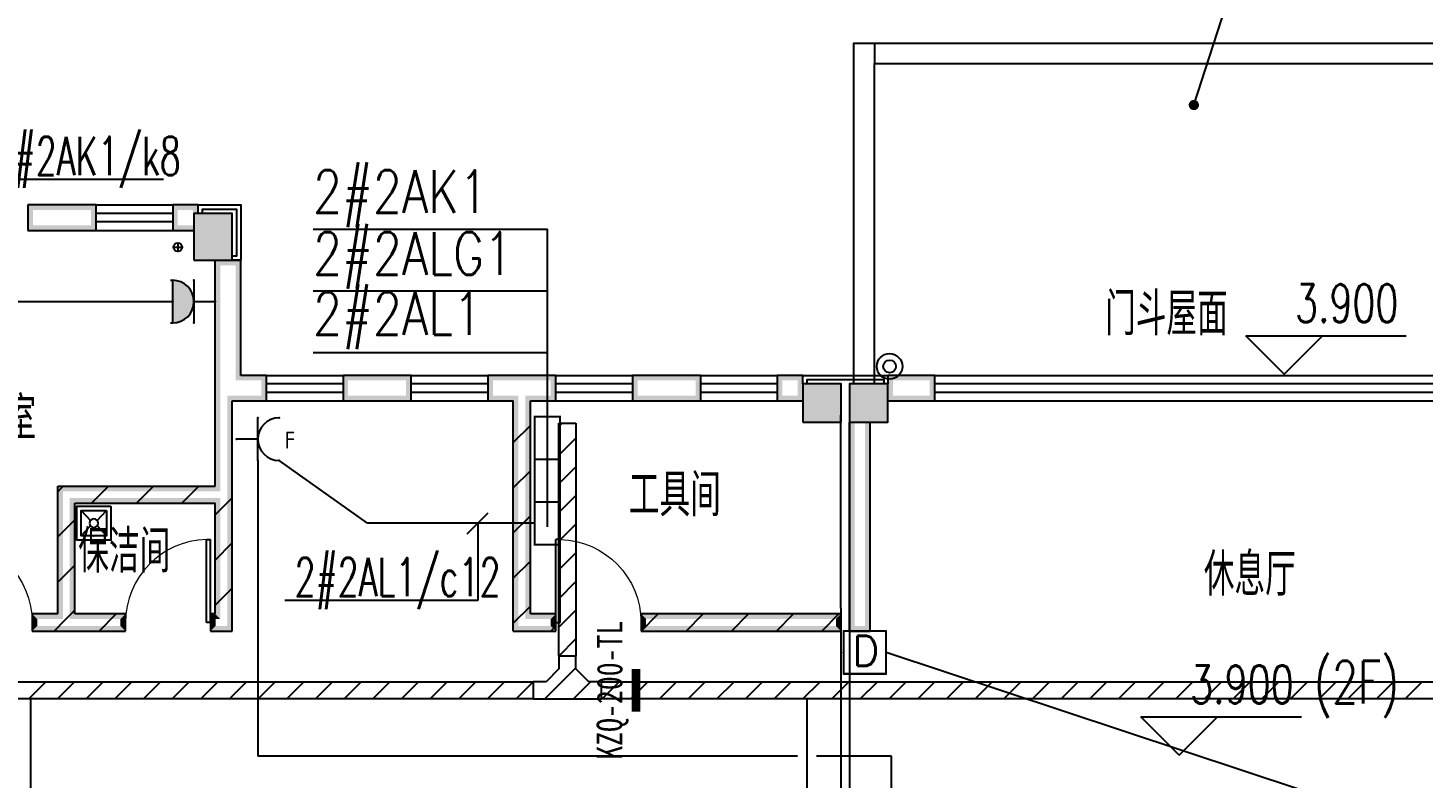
# Model space of a CAD drawing. Extents: x 101023 to 279373, y -114511 to 293844.
# Drawn here: x 171530 to 187914, y 139963 to 148766 of the extents above; entities that cross this region are included whole.
import ezdxf
from ezdxf.enums import TextEntityAlignment as Align

# ---------------------------------------------------------------- set-up
doc = ezdxf.new("R2010")
doc.units = 0
doc.header["$LTSCALE"] = 1000
doc.header["$MEASUREMENT"] = 0
for name, color, linetype in [('A-WALL-PATT', 252, 'Continuous'), ('BZ', 7, 'Continuous'), ('CABLETRAY', 3, 'Continuous'), ('COLUMN', 2, 'Continuous'), ('DIM-照明', 3, 'Continuous'), ('DIM_ELEV', 3, 'Continuous'), ('DIM_LEAD', 3, 'Continuous'), ('EQUIP-插座', 3, 'Continuous'), ('EQUIP-消防', 3, 'Continuous'), ('EQUIP-箱柜', 3, 'Continuous'), ('PUB_HATCH', 8, 'Continuous'), ('PUB_TEXT', 7, 'Continuous'), ('PUB_WALL', 2, 'Continuous'), ('STAIR', 2, 'Continuous'), ('TEL_HATCH', 8, 'Continuous'), ('WALL', 2, 'Continuous'), ('WINDOW', 2, 'Continuous'), ('WIRE-照明', 6, 'Continuous'), ('厨卫', 252, 'Continuous'), ('抗震支吊架', 2, 'Continuous'), ('排水', 153, 'Continuous'), ('看线', 30, 'Continuous')]:
    doc.layers.add(name, color=color, linetype=linetype)
doc.styles.add('_TCH_DIM', font='simplex.shx', dxfattribs={"bigfont": 'gbcbig.shx'})
doc.styles.add('_TEL_ATTDEF', font='gbenor', dxfattribs={"bigfont": 'gbcbig'})
doc.styles.add('_TEL_DIM', font='simplex.shx', dxfattribs={"width": 0.8, "height": 3.5, "bigfont": 'gbcbig.shx'})
doc.styles.add('kzcad', font='', dxfattribs={"width": 0.8})
doc.styles.get("Standard").update_dxf_attribs({"font": 'simplex.shx', "width": 0.8, "bigfont": 'gbcbig.shx'})
doc.styles.get('kzcad').set_extended_font_data('SimSun')
pattern_1 = [(45, (-906447.23, -635367.28), (-265.16515, 265.16515), [])]

# ---------------------------------------------------------------- blocks, each defined once
blk = doc.blocks.new('$equip$00002755')
for p, q in [((0.5, 0.5), (-0.5, 0.5)), ((-0.5, 0.5), (-0.5, -0.5)), ((0.5, -0.5), (0.5, 0.5)), ((-0.5, -0.5), (0.5, -0.5))]:
    blk.add_line(p, q)
at = {"const_width": 0.04}
blk.add_lwpolyline([(-0.5, 0.5), (0.5, 0.5), (0.5, -0.5), (-0.5, -0.5), (-0.5, 0.5), (0.5, 0.5)], dxfattribs=at)
for p in [(0, 0.5), (-0.5, 0), (0.5, 0), (-0.027, -0.5)]:
    blk.add_point(p)
at = {"color": 7}
blk.add_attdef('$TEXT$', text='', height=0.4, dxfattribs=at).set_placement((0.026, -0.008), align=Align.MIDDLE_CENTER)
at = {"color": 7, "flags": 1}
for tag, height, p in [('A', 0.00002, (0, 0)), ('B', 0.4, (0.755, -0.254))]:
    blk.add_attdef(tag, text='', height=height, dxfattribs=at).set_placement(p, align=Align.MIDDLE_CENTER)
blk = doc.blocks.new('$equip$00002810')
for p, q in [((0.5, 0.5), (-0.5, 0.5)), ((0, 0.5), (0, 0))]:
    blk.add_line(p, q)
blk.add_arc((0, 1), 0.5, 180, 0)
for p in [(-0.5, 1), (0.5, 1), (-0.5, 0.5), (0.5, 0.5), (0, 0)]:
    blk.add_point(p)
at = {"color": 7, "style": '_TEL_DIM'}
blk.add_attdef('$TEXT$', text='', height=0.4, dxfattribs=at).set_placement((0.023, 1.257), align=Align.MIDDLE_CENTER)
at = {"color": 7, "style": '_TEL_DIM', "flags": 1}
for tag in ['A', 'REMARK']:
    blk.add_attdef(tag, text='', height=0.000025, dxfattribs=at).set_placement((0, 0), align=Align.MIDDLE_CENTER)
blk = doc.blocks.new('$equip$00001237')
for p, q in [((-0.5, 1.05), (-0.5, 1)), ((-0.5, 1), (0.5, 1)), ((0.5, 1.05), (0.5, 1)), ((0.5, 0.5), (-0.5, 0.5)), ((0, 0.5), (0, 0))]:
    blk.add_line(p, q)
blk.add_arc((0, 1), 0.5, 180, 0)
for p in [(0, 1), (-0.5, 0.5), (0.5, 0.5), (0, 0)]:
    blk.add_point(p)
for points in [[(0.433, 0.75), (-0.433, 0.75), (0.5, 1), (-0.5, 1)], [(0.25, 0.567), (-0.25, 0.567), (0.433, 0.75), (-0.433, 0.75)], [(0, 0.5), (0, 0.5), (0.25, 0.567), (-0.25, 0.567)]]:
    blk.add_solid(points)
at = {"flags": 9}
blk.add_attdef('A', (0, 0), '', height=0.00002, dxfattribs=at)
blk = doc.blocks.new('$lvtry$00000191')
for p, q in [((-150, -150), (-39, -269)), ((39, -269), (150, -150)), ((-150, -450), (-39, -331)), ((39, -331), (150, -450))]:
    blk.add_line(p, q)
for points in [[(200, -500), (200, -100), (-200, -100), (-200, -500)], [(150, -450), (150, -150), (-150, -150), (-150, -450)]]:
    blk.add_lwpolyline(points, close=True)
blk.add_circle((0, -300), 50)
blk.add_point((0, -150))
blk = doc.blocks.new('ng')
at = {"layer": '排水'}
for p, q in [((346041, 781408), (346041, 781308)), ((345991, 781358), (346091, 781358))]:
    blk.add_line(p, q, dxfattribs=at)
blk.add_circle((346041, 781358), 50, dxfattribs=at)
blk = doc.blocks.new('雨水管')
at = {"layer": '排水'}
blk.add_blockref('ng', (628577, -46811), dxfattribs=at)
blk = doc.blocks.new('np')
at = {"layer": '排水'}
for radius in [150, 75]:
    blk.add_circle((345955, 781714), radius, dxfattribs=at)
blk = doc.blocks.new('$DorLib2D$00000001')
for p, q in [((0.45, 0.975), (0.5, 0.975)), ((0.45, 0), (0.45, 0.975)), ((0.5, 0), (0.5, 0.975)), ((0.5, 0), (0.45, 0))]:
    blk.add_line(p, q)
at = {"lineweight": 13}
blk.add_arc((0.475, 0), 0.975, 91.4693, 180, dxfattribs=at)
blk = doc.blocks.new('$WINLIB2D$00000001')
at = {"color": 0}
for points in [[(-0.5, 0.5), (-0.5, -0.5)], [(-0.5, 0.5), (0.5, 0.5)], [(0.5, -0.5), (0.5, 0.5)], [(0.5, 0.1667), (-0.5, 0.1667)], [(0.5, -0.1667), (-0.5, -0.1667)], [(-0.5, -0.5), (0.5, -0.5)]]:
    blk.add_lwpolyline(points, dxfattribs=at)
blk = doc.blocks.new('_FZH')
blk.add_lwpolyline([(-0.5, -0.5), (0.5, -0.5), (0.5, 0.5), (-0.5, 0.5)], close=True)
at = {"layer": 'PUB_HATCH'}
blk.add_solid([(-0.5, -0.5), (0.5, -0.5), (-0.5, 0.5), (0.5, 0.5)], dxfattribs=at)
blk = doc.blocks.new('A$C54854E18')
at = {"layer": 'A-WALL-PATT'}
h = blk.add_hatch(dxfattribs=at)
h.set_pattern_fill('普通砖', color=256, scale=150, style=0)
h.set_pattern_definition(pattern_1)
h.paths.add_polyline_path([(60950, 94405.5), (61150, 94605.5), (61150, 97105.5), (61050, 97205.5), (60950, 97105.5)])
h = blk.add_hatch(dxfattribs=at)
h.set_pattern_fill('普通砖', color=256, scale=150, style=0)
h.set_pattern_definition(pattern_1)
h.paths.add_polyline_path([(55600, 96105.5), (55800, 95905.5), (57450, 95905.5), (57510, 95965.5), (57516.7, 96005.5), (57510, 96045.5), (57450, 96105.5)])
h = blk.add_hatch(dxfattribs=at)
h.set_pattern_fill('普通砖', color=256, scale=150, style=0)
h.set_pattern_definition(pattern_1)
h.paths.add_polyline_path([(55700, 94538.9), (55740, 94545.5), (55800, 94605.5), (55800, 95905.5), (55600, 96105.5), (55600, 94605.5), (55660, 94545.5)])
h = blk.add_hatch(dxfattribs=at)
h.set_pattern_fill('普通砖', color=256, scale=150, style=0)
h.set_pattern_definition(pattern_1)
h.paths.add_polyline_path([(57450, 94605.5), (57650, 94405.5), (57650, 96005.5), (57516.7, 96005.5), (57510, 95965.5), (57450, 95905.5)])
h = blk.add_hatch(dxfattribs=at)
h.set_pattern_fill('普通砖', color=256, scale=150, style=0)
h.set_pattern_definition(pattern_1)
h.paths.add_polyline_path([(55660, 94545.5), (55600, 94605.5), (55300, 94605.5), (55300, 94405.5), (55700, 94405.5), (55700, 94538.9)])
h = blk.add_hatch(dxfattribs=at)
h.set_pattern_fill('普通砖', color=256, scale=150, style=0)
h.set_pattern_definition(pattern_1)
h.paths.add_polyline_path([(55700, 94538.9), (55700, 94405.5), (56395.1, 94405.5), (56395.1, 94605.5), (55800, 94605.5), (55740, 94545.5)])
h = blk.add_hatch(dxfattribs=at)
h.set_pattern_fill('普通砖', color=256, scale=150, style=0)
h.set_pattern_definition(pattern_1)
h.paths.add_polyline_path([(57650, 94405.5), (57450, 94605.5), (57395.1, 94605.5), (57395.1, 94405.5)])
h = blk.add_hatch(dxfattribs=at)
h.set_pattern_fill('普通砖', color=256, scale=150, style=0)
h.set_pattern_definition(pattern_1)
h.paths.add_polyline_path([(61150, 94605.5), (60950, 94405.5), (61450.2, 94405.5), (61450.2, 94605.5)])
h = blk.add_hatch(dxfattribs=at)
h.set_pattern_fill('普通砖', color=256, scale=150, style=0)
h.set_pattern_definition(pattern_1)
h.paths.add_polyline_path([(64798, 94605.5), (62450.2, 94605.5), (62450.2, 94405.5), (64798, 94405.5)])
at = {"layer": 'PUB_WALL'}
for points in [[(56050, 99405.5), (55250, 99405.5), (55310, 99345.5), (55990, 99345.5)], [(55250, 99405.5), (55250, 99105.5), (55310, 99165.5), (55310, 99345.5)], [(56050, 99105.5), (56050, 99405.5), (55990, 99345.5), (55990, 99165.5)], [(57250, 99405.5), (56950, 99405.5), (57010, 99345.5), (57190, 99345.5)], [(56950, 99405.5), (56950, 99105.5), (57010, 99165.5), (57010, 99345.5)], [(57200, 99155.5), (57200, 99305.5), (57250, 99305.5), (57250, 99405.5), (57190, 99345.5), (57190, 99165.5)], [(57650, 99305.5), (57200, 99305.5), (57260, 99245.5), (57590, 99245.5)], [(57200, 99305.5), (57200, 98755.5), (57260, 98815.5), (57260, 99245.5)], [(57650, 98755.5), (57650, 99305.5), (57590, 99245.5), (57590, 98815.5)], [(55250, 99105.5), (56050, 99105.5), (55990, 99165.5), (55310, 99165.5)], [(57200, 99105.5), (57200, 99155.5), (57190, 99165.5), (57010, 99165.5), (56950, 99105.5)], [(57200, 98755.5), (57650, 98755.5), (57590, 98815.5), (57260, 98815.5)], [(57450, 97305.5), (57510, 97305.5), (57510, 98755.5), (57450, 98755.5)], [(57450, 98755.5), (57450, 98695.5), (57750, 98695.5), (57750, 98755.5)], [(57750, 97405.5), (57750, 98755.5), (57690, 98755.5), (57690, 97345.5)], [(58050, 97405.5), (57750, 97405.5), (57690, 97345.5), (57990, 97345.5)], [(58050, 97105.5), (58050, 97405.5), (57990, 97345.5), (57990, 97165.5)], [(59750, 97405.5), (58950, 97405.5), (59010, 97345.5), (59690, 97345.5)], [(58950, 97405.5), (58950, 97105.5), (59010, 97165.5), (59010, 97345.5)], [(59750, 97105.5), (59750, 97405.5), (59690, 97345.5), (59690, 97165.5)], [(61050, 97405.5), (60650, 97405.5), (60710, 97345.5), (61050, 97345.5)], [(60650, 97405.5), (60650, 97105.5), (60710, 97165.5), (60710, 97345.5)], [(61450.5, 97405.5), (61050, 97405.5), (61050, 97345.5), (61390.5, 97345.5)], [(61450.5, 97105.5), (61450.5, 97405.5), (61390.5, 97345.5), (61390.5, 97165.5)], [(63150.5, 97405.5), (62350.5, 97405.5), (62410.5, 97345.5), (63090.5, 97345.5)], [(62350.5, 97405.5), (62350.5, 97105.5), (62410.5, 97165.5), (62410.5, 97345.5)], [(63150.5, 97105.5), (63150.5, 97405.5), (63090.5, 97345.5), (63090.5, 97165.5)], [(64349.9, 97405.5), (64050.5, 97405.5), (64110.5, 97345.5), (64289.9, 97345.5)], [(64050.5, 97405.5), (64050.5, 97105.5), (64110.5, 97165.5), (64110.5, 97345.5)], [(64349.9, 97105.5), (64349.9, 97405.5), (64289.9, 97345.5), (64289.9, 97165.5)], [(65900, 97405.5), (65350, 97405.5), (65410, 97345.5), (65840, 97345.5)], [(65350, 97405.5), (65350, 97105.5), (65410, 97165.5), (65410, 97345.5)], [(65900, 97105.5), (65900, 97405.5), (65840, 97345.5), (65840, 97165.5)], [(57450, 96105.5), (57450, 97305.5), (57510, 97305.5), (57510, 96045.5)], [(57650, 96005.5), (57650, 97105.5), (57590, 97165.5), (57590, 96005.5)], [(57650, 97105.5), (58050, 97105.5), (57990, 97165.5), (57590, 97165.5)], [(58950, 97105.5), (59750, 97105.5), (59690, 97165.5), (59010, 97165.5)], [(60650, 97105.5), (60950, 97105.5), (61010, 97165.5), (60710, 97165.5)], [(60950, 94405.5), (60950, 97105.5), (61010, 97165.5), (61010, 94465.5)], [(61150, 94605.5), (61150, 97105.5), (61090, 97165.5), (61090, 94545.5)], [(61150, 97105.5), (61450.5, 97105.5), (61390.5, 97165.5), (61090, 97165.5)], [(62350.5, 97105.5), (63150.5, 97105.5), (63090.5, 97165.5), (62410.5, 97165.5)], [(64050.5, 97105.5), (64349.9, 97105.5), (64289.9, 97165.5), (64110.5, 97165.5)], [(64799.9, 97305.5), (64349.9, 97305.5), (64409.9, 97245.5), (64739.9, 97245.5)], [(64349.9, 97305.5), (64349.9, 96855.5), (64409.9, 96915.5), (64409.9, 97245.5)], [(64799.9, 96855.5), (64799.9, 97305.5), (64739.9, 97245.5), (64739.9, 96915.5)], [(65350, 97305.5), (64900, 97305.5), (64960, 97245.5), (65290, 97245.5)], [(64900, 97305.5), (64900, 96855.5), (64960, 96915.5), (64960, 97245.5)], [(65350, 96855.5), (65350, 97305.5), (65290, 97245.5), (65290, 96915.5)], [(65350, 97105.5), (65900, 97105.5), (65840, 97165.5), (65410, 97165.5)], [(64349.9, 96855.5), (64799.9, 96855.5), (64739.9, 96915.5), (64409.9, 96915.5)], [(64900, 96855.5), (65350, 96855.5), (65290, 96915.5), (64960, 96915.5)], [(64960, 96855.5), (64900, 96855.5), (64900, 94405.5), (64960, 94405.5)], [(65140, 96855.5), (65080, 96855.5), (65080, 94405.5), (65140, 94405.5)], [(55600, 96105.5), (57450, 96105.5), (57510, 96045.5), (55660, 96045.5)], [(55600, 94605.5), (55600, 96105.5), (55660, 96045.5), (55660, 94545.5)], [(55800, 95905.5), (57450, 95905.5), (57510, 95965.5), (55740, 95965.5)], [(55800, 94605.5), (55800, 95905.5), (55740, 95965.5), (55740, 94545.5)], [(57450, 94605.5), (57450, 95905.5), (57510, 95965.5), (57510, 94545.5)], [(57650, 94405.5), (57650, 96005.5), (57590, 96005.5), (57590, 94465.5)], [(55600, 94605.5), (55300, 94605.5), (55360, 94545.5), (55660, 94545.5)], [(55300, 94605.5), (55300, 94405.5), (55360, 94465.5), (55360, 94545.5)], [(56395.1, 94605.5), (55800, 94605.5), (55740, 94545.5), (56335.1, 94545.5)], [(56395.1, 94405.5), (56395.1, 94605.5), (56335.1, 94545.5), (56335.1, 94465.5)], [(57450, 94605.5), (57395.1, 94605.5), (57455.1, 94545.5), (57510, 94545.5)], [(57395.1, 94605.5), (57395.1, 94405.5), (57455.1, 94465.5), (57455.1, 94545.5)], [(61450.2, 94605.5), (61150, 94605.5), (61090, 94545.5), (61390.2, 94545.5)], [(61450.2, 94405.5), (61450.2, 94605.5), (61390.2, 94545.5), (61390.2, 94465.5)], [(64798, 94605.5), (62450.2, 94605.5), (62510.2, 94545.5), (64738, 94545.5)], [(62450.2, 94605.5), (62450.2, 94405.5), (62510.2, 94465.5), (62510.2, 94545.5)], [(64798, 94405.5), (64798, 94605.5), (64738, 94545.5), (64738, 94465.5)], [(55300, 94405.5), (55700, 94405.5), (55700, 94465.5), (55360, 94465.5)], [(55700, 94405.5), (56395.1, 94405.5), (56335.1, 94465.5), (55700, 94465.5)], [(57395.1, 94405.5), (57650, 94405.5), (57590, 94465.5), (57455.1, 94465.5)], [(60950, 94405.5), (61450.2, 94405.5), (61390.2, 94465.5), (61010, 94465.5)], [(62450.2, 94405.5), (64798, 94405.5), (64738, 94465.5), (62510.2, 94465.5)], [(64900, 94405.5), (65140, 94405.5), (65140, 94465.5), (64900, 94465.5)]]:
    blk.add_hatch(color=256, dxfattribs=at).paths.add_polyline_path(points)
for points in [[(64949.9, 97305.5), (64950, 101305.5), (72990, 101305.5), (72990, 97305.5)], [(65189.9, 97305.5), (65190, 101065.5), (72750, 101065.5), (72750, 97305.5)], [(57250, 99305.5), (57250, 99405.5), (57750, 99405.5), (57750, 98755.5), (57650, 98755.5)], [(57300, 99305.5), (57300, 99355.5), (57700, 99355.5), (57700, 98805.5), (57650, 98805.5)], [(64349.9, 97305.5), (64349.9, 97405.5), (65350, 97405.5), (65350, 97305.5)], [(64399.9, 97305.5), (64399.9, 97355.5), (65300, 97355.5), (65300, 97305.5)]]:
    blk.add_lwpolyline(points)
at = {"layer": 'DIM_ELEV'}
for p, q in [((70001.1, 97421.1), (69551.1, 97871.1)), ((69551.1, 97871.1), (71434.6, 97871.1)), ((70001.1, 97421.1), (70451.1, 97871.1)), ((68770.8, 92948), (68320.8, 93398)), ((68320.8, 93398), (70204.3, 93398)), ((68770.8, 92948), (69220.8, 93398))]:
    blk.add_line(p, q, dxfattribs=at)
at = {"layer": 'DIM_LEAD'}
blk.add_line((68942.2, 100578.2), (69507.4, 102329.5), dxfattribs=at)
at = {"layer": 'DIM_LEAD', "const_width": 60}
blk.add_lwpolyline([(68933, 100549.6, 1), (68951.4, 100606.7, 1)], format="xyb", close=True, dxfattribs=at)
at = {"layer": 'WALL'}
for p, q in [((56050, 99405.5), (55250, 99405.5)), ((55250, 99405.5), (55250, 99105.5)), ((56050, 99105.5), (56050, 99405.5)), ((57250, 99405.5), (56950, 99405.5)), ((56950, 99405.5), (56950, 99105.5)), ((57250, 99305.5), (57250, 99405.5)), ((55250, 99105.5), (56050, 99105.5)), ((56950, 99105.5), (57200, 99105.5)), ((57450, 97305.5), (57450, 98755.5)), ((57650, 98755.5), (57750, 98755.5)), ((57750, 97405.5), (57750, 98755.5)), ((58050, 97405.5), (57750, 97405.5)), ((58050, 97105.5), (58050, 97405.5)), ((59750, 97405.5), (58950, 97405.5)), ((58950, 97405.5), (58950, 97105.5)), ((59750, 97105.5), (59750, 97405.5)), ((61050, 97405.5), (60650, 97405.5)), ((60650, 97405.5), (60650, 97105.5)), ((61450.5, 97405.5), (61050, 97405.5)), ((61450.5, 97105.5), (61450.5, 97405.5)), ((63150.5, 97405.5), (62350.5, 97405.5)), ((62350.5, 97405.5), (62350.5, 97105.5)), ((63150.5, 97105.5), (63150.5, 97405.5)), ((64349.9, 97405.5), (64050.5, 97405.5)), ((64050.5, 97405.5), (64050.5, 97105.5)), ((64349.9, 97305.5), (64349.9, 97405.5)), ((65900, 97405.5), (65350, 97405.5)), ((65350, 97405.5), (65350, 97305.5)), ((65900, 97105.5), (65900, 97405.5)), ((57450, 96105.5), (57450, 97305.5)), ((57650, 96005.5), (57650, 97105.5)), ((57650, 97105.5), (58050, 97105.5)), ((58950, 97105.5), (59750, 97105.5)), ((60650, 97105.5), (60950, 97105.5)), ((60950, 94405.5), (60950, 97105.5)), ((61150, 94605.5), (61150, 97105.5)), ((61150, 97105.5), (61450.5, 97105.5)), ((62350.5, 97105.5), (63150.5, 97105.5)), ((64050.5, 97105.5), (64349.9, 97105.5)), ((65350, 97105.5), (65900, 97105.5)), ((64900, 94405.5), (64900, 96855.5)), ((65140, 94405.5), (65140, 96855.5)), ((55600, 96105.5), (57450, 96105.5)), ((55600, 94605.5), (55600, 96105.5)), ((55800, 95905.5), (57450, 95905.5)), ((55800, 94605.5), (55800, 95905.5)), ((57450, 94605.5), (57450, 95905.5)), ((57650, 94405.5), (57650, 96005.5)), ((55600, 94605.5), (55300, 94605.5)), ((55300, 94605.5), (55300, 94405.5)), ((56395.1, 94605.5), (55800, 94605.5)), ((56395.1, 94405.5), (56395.1, 94605.5)), ((57450, 94605.5), (57395.1, 94605.5)), ((57395.1, 94605.5), (57395.1, 94405.5)), ((61450.2, 94605.5), (61150, 94605.5)), ((61450.2, 94405.5), (61450.2, 94605.5)), ((64798, 94605.5), (62450.2, 94605.5)), ((62450.2, 94605.5), (62450.2, 94405.5)), ((64798, 94405.5), (64798, 94605.5)), ((55300, 94405.5), (55700, 94405.5)), ((55700, 94405.5), (56395.1, 94405.5)), ((57395.1, 94405.5), (57650, 94405.5)), ((60950, 94405.5), (61450.2, 94405.5)), ((62450.2, 94405.5), (64798, 94405.5)), ((64900, 94405.5), (65140, 94405.5))]:
    blk.add_line(p, q, dxfattribs=at)
at = {"layer": 'WINDOW'}
for points in [[(64949.9, 101305.5), (64949.9, 101305.5), (72989.9, 101305.5), (72989.9, 101305.5)], [(65189.9, 101305.5), (65189.9, 101065.5), (72749.9, 101065.5), (72749.9, 101305.5)]]:
    blk.add_lwpolyline(points, dxfattribs=at)
at = {"layer": '看线'}
for p, q in [((64799.9, 92405), (64798, 96940.3)), ((64899.9, 96940.3), (64899.9, 92405))]:
    blk.add_line(p, q, dxfattribs=at)
blk.add_blockref('雨水管', (-917608.2, -635636.5))
at = {"layer": 'COLUMN', "xscale": 449.9999995146645, "rotation": 359.9999999772178}
for p, yscale, zscale in [((57425, 99030.5), 550.0000001053559, 550.0000001053559), ((64574.9, 97080.5), 450.0000003768364, 450.0000003768364), ((65125, 97080.5), 450.0000003768364, 450.0000003768364)]:
    blk.add_blockref('_FZH', p, dxfattribs=dict(at, yscale=yscale, zscale=zscale))
at = {"layer": 'WINDOW', "yscale": 300}
for p, xscale, zscale, rotation in [((56500, 99255.5), -900, 900, 179.9999999999118), ((58500, 97255.5), -900, 900, 180), ((60200, 97255.5), -900, 900, 180), ((61900.5, 97255.5), -900, 900, 180), ((63600.5, 97255.5), -900, 900, 180), ((69300, 97255.5), -6800, 6800, 179.999999999798)]:
    blk.add_blockref('$WINLIB2D$00000001', p, dxfattribs=dict(at, xscale=xscale, zscale=zscale, rotation=rotation))
at = {"layer": 'WINDOW', "yscale": 1000}
for p, xscale, zscale in [((54800, 94505.5), -1000, -1000), ((56895.1, 94505.5), 1000, 1000), ((61950.2, 94505.5), -1000, -1000)]:
    blk.add_blockref('$DorLib2D$00000001', p, dxfattribs=dict(at, xscale=xscale, zscale=zscale))
at = {"layer": '厨卫', "xscale": -1, "rotation": 180}
blk.add_blockref('$lvtry$00000191', (56023.4, 95371), dxfattribs=at)
at = {"layer": '排水'}
blk.add_blockref('np', (-280586.1, -684203.4), dxfattribs=at)
at = {"layer": 'DIM_ELEV', "color": 7, "style": '_TCH_DIM', "width": 0.705882}
for p in [(70129.6, 98028.6), (68899.3, 93555.5)]:
    blk.add_text('3.900', height=446.25, dxfattribs=at).set_placement(p)
at = {"layer": 'PUB_TEXT'}
for s, p in [('门斗屋面', (67899.9, 97876.4)), ('办公室', (54267.1, 96653)), ('工具间', (62307.2, 95751.1)), ('保洁间', (55841.3, 95091.2)), ('保洁间', (55841.3, 95091.2)), ('休息厅', (69059.3, 94818.9))]:
    blk.add_text(s, height=500, dxfattribs=at).set_placement(p)
at = {"layer": 'PUB_TEXT', "style": '_TCH_DIM', "width": 0.705882}
blk.add_text('(2F)', height=500, dxfattribs=at).set_placement((70354.3, 93555.5))

msp = doc.modelspace()

# ---------------------------------------------------------------- linework, layer by layer
at = {"layer": 'BZ'}
for p, q in [((174881, 146405), (177630, 146405)), ((177630, 142913), (177630, 146405)), ((174881, 145681), (177630, 145681)), ((174881, 144956), (177630, 144956))]:
    msp.add_line(p, q, dxfattribs=at)
at = {"layer": 'CABLETRAY'}
for p, q in [((177765, 144128), (177965, 144128)), ((177765, 141394), (177765, 144128)), ((177965, 144128), (177965, 141394)), ((177765, 141244), (177615, 141094)), ((177965, 141394), (177765, 141394)), ((177965, 141394), (177765, 141394)), ((177765, 141394), (177765, 141244)), ((177965, 141244), (177965, 141394)), ((178115, 141094), (177965, 141244)), ((130905, 141094), (177465, 141094)), ((177465, 141094), (177465, 140894)), ((177615, 141094), (177465, 141094)), ((177465, 141094), (177465, 140894)), ((178265, 141094), (178115, 141094)), ((178265, 140894), (178265, 141094)), ((178265, 140894), (178265, 141094)), ((178265, 141094), (191061, 141094)), ((177465, 140894), (130905, 140894)), ((177465, 140894), (178265, 140894)), ((191061, 140894), (178265, 140894))]:
    msp.add_line(p, q, dxfattribs=at)
at = {"layer": 'DIM-照明'}
msp.add_line((176688, 142829), (176935, 143077), dxfattribs=at)
for points in [[(171004, 146989), (173123, 146989)], [(176812, 142953), (176812, 142046)], [(176812, 142046), (174548, 142046)]]:
    msp.add_lwpolyline(points, dxfattribs=at)
at = {"layer": 'EQUIP-箱柜', "const_width": 24}
for points in [[(177780, 144203), (177780, 143703), (177480, 143703), (177480, 144203)], [(177780, 143703), (177780, 143203), (177480, 143203), (177480, 143703)], [(177780, 143203), (177780, 142703), (177480, 142703), (177480, 143203)]]:
    msp.add_lwpolyline(points, close=True, dxfattribs=at)
at = {"layer": 'TEL_HATCH', "linetype": 'Continuous'}
for p, q in [((177765, 144089), (177804, 144128)), ((177765, 143752), (177965, 143952)), ((177765, 143416), (177965, 143616)), ((177765, 143079), (177965, 143279)), ((177765, 142742), (177965, 142942)), ((177765, 142405), (177965, 142605)), ((177765, 142068), (177965, 142268)), ((177765, 141732), (177965, 141932)), ((177765, 141395), (177965, 141595)), ((177601, 140894), (177965, 141258)), ((177601, 140894), (177965, 141258)), ((177601, 140894), (177965, 141258)), ((171539, 140894), (171739, 141094)), ((171876, 140894), (172076, 141094)), ((172213, 140894), (172413, 141094)), ((172550, 140894), (172750, 141094)), ((172886, 140894), (173086, 141094)), ((173223, 140894), (173423, 141094)), ((173560, 140894), (173760, 141094)), ((173897, 140894), (174097, 141094)), ((174233, 140894), (174433, 141094)), ((174570, 140894), (174770, 141094)), ((174907, 140894), (175107, 141094)), ((175244, 140894), (175444, 141094)), ((175580, 140894), (175780, 141094)), ((175917, 140894), (176117, 141094)), ((176254, 140894), (176454, 141094)), ((176591, 140894), (176791, 141094)), ((176927, 140894), (177127, 141094)), ((177264, 140894), (177464, 141094)), ((177938, 140894), (178138, 141094)), ((177938, 140894), (178138, 141094)), ((177938, 140894), (178138, 141094)), ((178275, 140894), (178475, 141094)), ((178275, 140894), (178475, 141094)), ((178275, 140894), (178475, 141094)), ((178611, 140894), (178811, 141094)), ((178611, 140894), (178811, 141094)), ((178611, 140894), (178811, 141094)), ((178948, 140894), (179148, 141094)), ((178948, 140894), (179148, 141094)), ((178948, 140894), (179148, 141094)), ((179285, 140894), (179485, 141094)), ((179285, 140894), (179485, 141094)), ((179285, 140894), (179485, 141094)), ((179622, 140894), (179822, 141094)), ((179622, 140894), (179822, 141094)), ((179622, 140894), (179822, 141094)), ((179958, 140894), (180158, 141094)), ((179958, 140894), (180158, 141094)), ((179958, 140894), (180158, 141094)), ((180295, 140894), (180495, 141094)), ((180295, 140894), (180495, 141094)), ((180295, 140894), (180495, 141094)), ((180632, 140894), (180832, 141094)), ((180632, 140894), (180832, 141094)), ((180632, 140894), (180832, 141094)), ((180969, 140894), (181169, 141094)), ((180969, 140894), (181169, 141094)), ((180969, 140894), (181169, 141094)), ((181305, 140894), (181505, 141094)), ((181305, 140894), (181505, 141094)), ((181305, 140894), (181505, 141094)), ((181642, 140894), (181842, 141094)), ((181642, 140894), (181842, 141094)), ((181642, 140894), (181842, 141094)), ((181979, 140894), (182179, 141094)), ((181979, 140894), (182179, 141094)), ((181979, 140894), (182179, 141094)), ((182316, 140894), (182516, 141094)), ((182316, 140894), (182516, 141094)), ((182316, 140894), (182516, 141094)), ((182652, 140894), (182852, 141094)), ((182652, 140894), (182852, 141094)), ((182652, 140894), (182852, 141094)), ((182989, 140894), (183189, 141094)), ((182989, 140894), (183189, 141094)), ((182989, 140894), (183189, 141094)), ((183326, 140894), (183526, 141094)), ((183326, 140894), (183526, 141094)), ((183326, 140894), (183526, 141094)), ((183663, 140894), (183863, 141094)), ((183663, 140894), (183863, 141094)), ((183663, 140894), (183863, 141094)), ((183999, 140894), (184199, 141094)), ((183999, 140894), (184199, 141094)), ((183999, 140894), (184199, 141094)), ((184336, 140894), (184536, 141094)), ((184336, 140894), (184536, 141094)), ((184336, 140894), (184536, 141094)), ((184673, 140894), (184873, 141094)), ((184673, 140894), (184873, 141094)), ((184673, 140894), (184873, 141094)), ((185010, 140894), (185210, 141094)), ((185010, 140894), (185210, 141094)), ((185010, 140894), (185210, 141094)), ((185346, 140894), (185546, 141094)), ((185346, 140894), (185546, 141094)), ((185346, 140894), (185546, 141094)), ((185683, 140894), (185883, 141094)), ((185683, 140894), (185883, 141094)), ((185683, 140894), (185883, 141094)), ((186020, 140894), (186220, 141094)), ((186020, 140894), (186220, 141094)), ((186020, 140894), (186220, 141094)), ((186357, 140894), (186557, 141094)), ((186357, 140894), (186557, 141094)), ((186357, 140894), (186557, 141094)), ((186694, 140894), (186894, 141094)), ((186694, 140894), (186894, 141094)), ((186694, 140894), (186894, 141094)), ((187030, 140894), (187230, 141094)), ((187030, 140894), (187230, 141094)), ((187030, 140894), (187230, 141094)), ((187367, 140894), (187567, 141094)), ((187367, 140894), (187567, 141094)), ((187367, 140894), (187567, 141094)), ((187704, 140894), (187904, 141094)), ((187704, 140894), (187904, 141094)), ((187704, 140894), (187904, 141094))]:
    msp.add_line(p, q, dxfattribs=at)
at = {"layer": 'WIRE-照明', "linetype": 'Continuous'}
msp.add_line((170880, 145554), (173230, 145554), dxfattribs=at)
at = {"layer": 'WIRE-照明'}
for p, q in [((174230, 143690), (174230, 140220)), ((175518, 142953), (174480, 143690)), ((177480, 142953), (175518, 142953)), ((192030, 137988), (181608, 141438)), ((171563, 133203), (171563, 140894)), ((180680, 138553), (180680, 140894)), ((180567, 140220), (174230, 140220)), ((181670, 140220), (180792, 140220)), ((181670, 138490), (181670, 140220))]:
    msp.add_line(p, q, dxfattribs=at)
at = {"layer": '抗震支吊架', "color": 2, "const_width": 100}
msp.add_lwpolyline([(178670, 140744), (178670, 141244)], dxfattribs=at)

# ---------------------------------------------------------------- block references
at = {"layer": 'EQUIP-插座', "xscale": 500, "yscale": 500, "zscale": 500, "rotation": 90}
msp.add_blockref('$equip$00001237', (173730, 145554), dxfattribs=at)
at = {"layer": 'EQUIP-插座'}
ref = msp.add_blockref('$equip$00002810', (173980, 143940), dxfattribs=dict(at, xscale=500, yscale=500, zscale=500, rotation=270))
ref.add_attrib('$TEXT$', 'F', dxfattribs={"layer": '0', "color": 7, "height": 200, "style": '_TEL_ATTDEF'}).set_placement((174608, 143928), align=Align.MIDDLE_CENTER)
at = {"layer": 'EQUIP-消防', "ltscale": 5}
ref = msp.add_blockref('$equip$00002755', (181358, 141438), dxfattribs=dict(at, xscale=500, yscale=500, zscale=500))
ref.add_attrib('$TEXT$', 'D', dxfattribs={"layer": '0', "color": 7, "height": 350}).set_placement((181371, 141457), align=Align.MIDDLE_CENTER)
at = {"layer": 'STAIR'}
msp.add_blockref('A$C54854E18', (116280, 47283), dxfattribs=at)

# ---------------------------------------------------------------- texts
at = {"layer": 'BZ', "style": '_TEL_DIM', "width": 0.8}
for s, p in [('2#2AK1', (174877, 146595)), ('2#2ALG1', (174877, 145870)), ('2#2AL1', (174877, 145163))]:
    msp.add_text(s, height=500, dxfattribs=at).set_placement(p)
at = {"layer": 'DIM-照明', "color": 7, "style": '_TEL_DIM', "width": 0.64}
for s, p in [('2#2AK1/k8', (171116, 147039)), ('2#2AL1/c12', (174661, 142096))]:
    msp.add_text(s, height=450, dxfattribs=at).set_placement(p)
at = {"layer": '抗震支吊架', "color": 2, "style": 'kzcad', "width": 0.8}
msp.add_text('KZQ-200-TL', height=300, rotation=89.8854, dxfattribs=at).set_placement((178510, 140994), align=Align.CENTER)

doc.saveas('drawing.dxf')
